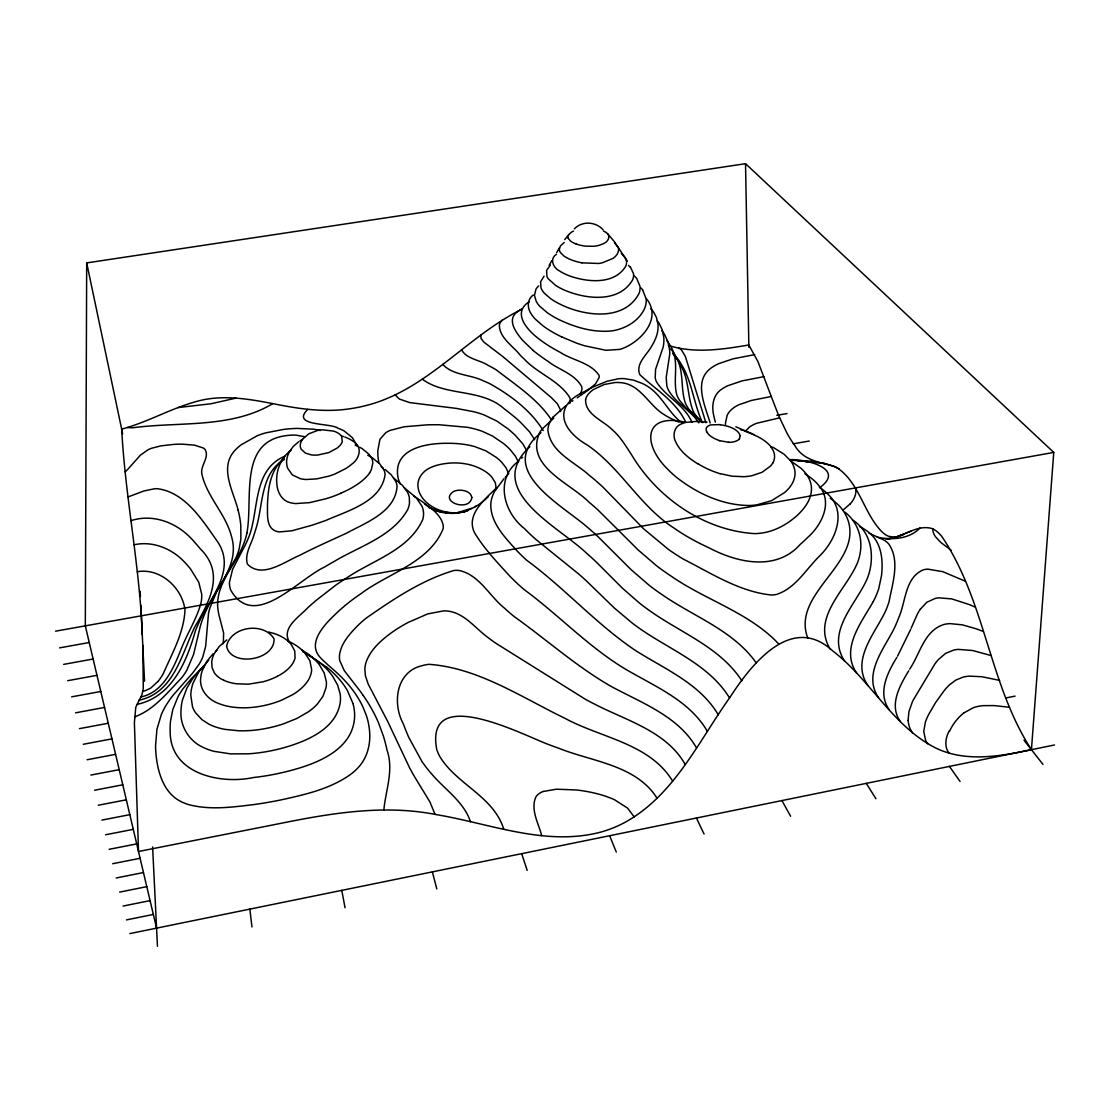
<?xml version="1.0" encoding="UTF-8"?>
<svg xmlns="http://www.w3.org/2000/svg" width="1110" height="1110" viewBox="0 0 1110 1110"><rect width="100%" height="100%" fill="white"/><g stroke="black" fill="none" stroke-linecap="round" stroke-linejoin="round"><path stroke-width="1.5" d="M142.788 645.409L143.287 688.477L141.927 694.804L135.781 707.25L134.393 722.666L138.5 851.495L275.183 824.48C328.019 813.713 382.784 803.931 436.494 814.643C490.703 823.731 546.12 846.833 601.467 831.917A93.406 73.288 -22.7 0 0 624.597 822.566C674.283 795.357 698.578 741.23 730.2 696.997C751.373 664.266 791.694 612.817 832.819 651.015C870.809 680.028 893.092 727.203 937.02 748.653C966.907 762.362 1000.596 756.229 1031.44 749.68L1053.751 452.408L745.532 163.683L86.691 262.903L85.317 625.846L156.565 928.14M496.267 488.553L495.282 482.628L491.91 477.217A75.036 36.144 -6.9 0 0 486.666 472.388C472.166 462.19 452.811 460.803 436.077 465.506A26.071 12.349 -6.4 0 0 430.208 467.796C422.854 471.015 416.958 478.604 418.026 486.929A86.469 41.306 -5.4 0 0 425.477 501.429C434.177 509.989 446.9 513.736 458.916 512.612M585.567 399.683C585.289 414.363 602.328 420.135 611.346 428.918C619.866 435.966 625.54 445.596 631.521 454.725C657.203 497.793 703.726 530.33 754.37 533.619A29.373 14.68 -0.8 0 0 762.404 532.966C774.96 531.024 786.518 524.711 796.037 516.441A123.709 60.148 -2.1 0 0 802.78 509.573A121.143 58.913 -2.1 0 0 805.333 506.257C810.245 499.472 813.089 490.565 810.494 482.337A89.841 43.692 -1.5 0 0 800.712 468.087L791.194 461.302M480.685 335.262L481.116 338.619L483.849 342.088L502.83 356.587L551.24 397.505L557.262 403.665L560.259 409.382A56.346 25.197 -5.3 0 1 560.592 411.491M246.878 533.077C253.469 498.681 237.554 439.754 288.739 435.356A21.742 9.685 -8.8 0 1 296.106 435.148L304.584 436.716M911.199 628.107L917.165 614.538A152.361 80.85 6.2 0 1 920.162 609.404M910.672 629.384L897.574 656.093M949.092 731.212C945.512 737.817 944.097 746.683 948.967 753.052M580.239 394.716L581.89 389.874A46.023 20.091 -4.8 0 0 581.487 386.252C574.383 373.709 558.774 369.824 547.91 361.263A357.17 136.1 -0.8 0 1 533.216 350.538M873.348 601.44C861.388 622.585 840.09 648.712 856.67 673.201M549.159 265.346L551.795 260.67M556.651 252.664L559.329 247.946M909.687 669.136C920.134 653.859 924.144 630.438 944.111 624.444A19.231 10.379 4.1 0 1 950.049 623.626L962.301 624.833L975.51 628.593A148.476 85.276 4 0 1 978.465 629.634L983.335 631.423M896.838 657.398C887.417 672.674 877.233 693.042 889.263 709.789M908.757 670.759C899.78 685.633 888.624 705.127 900.376 721.625M745.434 431.263L748.945 427.489A33.869 15.526 -0.8 0 1 756.576 423.298L779.608 417.86M920.176 609.404L926.753 602.314L935.161 598.443A16.9 8.936 3.6 0 1 938.866 597.846L951.7 598.9L968.753 604.381A173.743 98.915 3 0 1 972.984 606.129L975.038 607.004M568.625 234.765L571.164 232.365A18.648 6.729 -4.2 0 1 573.551 231.088M739.399 438.797L740.259 435.578M302.42 439.38L308.649 433.871L317.349 430.541A15.11 6.715 -8.2 0 1 322.413 429.82L333.624 431.11A28.541 12.751 -8.4 0 1 337.551 432.789A30.678 13.709 -8.4 0 1 341.686 436.521L342.282 441.613A30.65 13.695 -8.4 0 1 337.051 448.149L328.879 452.561L317.835 455.031A16.206 7.284 -8.3 0 1 311.175 454.864L305.333 453.06L301.226 449.272A38.434 17.233 -8 0 1 302.503 439.38L299.991 440.837M564.754 239.607L567.529 236.069M157.87 681.526L151.099 687.77A19.397 10.351 -13.7 0 1 149.767 688.616L145.188 690.684A10.268 5.508 -13.6 0 1 142.885 691.266M553.21 416.999L565.587 405.899M504.051 478.604L494.463 491.591A111.111 54.584 -3.7 0 0 490.759 505.064C490.953 523.531 505.383 537.767 516.858 550.685A429.362 198.579 1.2 0 0 526.542 560.12C564.615 588.078 596.167 624 635.336 650.404C664.654 669.039 699.869 683.566 718.281 714.784M213.065 653.818L207.154 660.922L202.214 670.731A87.343 48.091 -10.7 0 0 200.688 678.085C199.259 689.518 207.931 699.494 218.157 703.296A55.361 30.442 -11.4 0 0 258.186 706.654L263.542 705.683A59.718 32.773 -11.4 0 0 281.496 700.216L292.762 694.624A51.934 28.61 -11.3 0 0 308.15 680.375A55.264 30.4 -11.4 0 0 311.646 669.677L309.898 660.755L304.723 652.819A89.855 49.312 -12.1 0 0 288.142 641.136M502.261 320.221L500.693 322.039A37.379 15.068 -4.8 0 0 499.389 324.495C498.876 337.704 513.25 346.015 520.507 355.533A380.896 146.367 -0.5 0 0 524.017 358.849C537.573 373.598 559.065 380.411 569.763 397.546A53.114 23.477 -5.1 0 1 570.027 402.861M849.885 504.12L843.114 510.059M544.067 276.182L540.598 281.746L540.986 287.823A82.515 31.593 -3.7 0 0 544.33 293.193L550.588 298.632A125.111 47.466 -3.2 0 0 560.716 304.501C584.79 316.308 624.361 321.595 639.082 293.345A98.651 38.309 -4.7 0 0 639.984 286.255L636.696 278.457A65.323 25.28 -4.3 0 0 634.046 275.807M505.23 477.356L507.686 474.886M518.717 461.011C494.671 478.618 503.385 512.196 524.35 528.485A415.029 188.7 1 0 0 535.866 539.418L578.56 573.898A582.098 332.75 -16.1 0 1 586.288 580.808L614.371 608.044L632.131 623.001A316.836 157.634 1.8 0 0 645.298 632.339C674.908 651.847 710.275 666.527 729.547 697.94M208.763 660.159L199.106 671.217L193.057 683.136A113.595 63.45 -10.5 0 0 190.767 695.11L192.502 706.779A81.862 45.593 -11.2 0 0 195.596 712.8L201.84 719.571L208.777 724.081A62.715 34.993 -11.6 0 0 224.9 729.367L238.65 730.768A72.33 40.224 -11.5 0 0 264.194 728.798L269.064 727.827A78.449 43.498 -11.5 0 0 283.438 723.859L296.703 718.545L308.4 711.801A58.067 32.509 -11.4 0 0 317.349 704.073L322.941 696.345L325.979 687.895A73.218 40.82 -11.7 0 0 326.368 681.748L324.148 672.868L319.361 664.765A120.088 66.753 -12.7 0 0 307.276 653.415L302.211 650.21M529.858 446.692C482.933 490.259 559.232 526.972 586.108 552.808A661.532 371.226 -17.1 0 1 597.069 562.839L622.266 588.05L639.457 603.077A326.062 159.202 1.9 0 0 652.389 612.595C683.149 633.824 720.792 648.24 741.841 680.777M533.23 295.038C526.945 299.409 527.097 308.316 531.315 314.047A130.869 51.199 -3.2 0 0 535.436 319.278L542.984 325.827A196.734 75.799 -2.4 0 0 562.021 337.079M550.283 265.207L546.606 270.368L546.925 276.39A66.794 25.225 -3.8 0 0 548.298 278.846L555.638 285.409A100.302 37.629 -3.4 0 0 562.59 289.28C584.207 299.2 618.991 303.835 632.714 279.664A81.946 31.302 -4.6 0 0 633.477 273.601L630.369 266.927M556.429 254.273C549.159 258.838 553.335 268.245 559.815 271.104A78.657 29.137 -3.6 0 0 565.212 274.087A75.924 28.152 -3.7 0 0 569.486 275.89C587.551 282.37 614.663 284.937 625.86 266.025A66.433 24.947 -4.5 0 0 626.415 260.919L625.235 257.659L621.378 253.566M203.963 666.319L191.322 678.626L182.803 689.046A133.02 75.688 -10.8 0 0 177.877 697.038L172.771 709.609L170.468 721.486A194.278 111.902 -9.4 0 0 170.177 730.935C169.566 773.642 219.891 784.756 253.704 777.486A135.489 75.938 -11.6 0 0 271.478 774.863A141.927 79.296 -11.5 0 0 288.808 771.006C316.059 764.027 352.564 750.304 354.576 717.49A130.702 74.647 -12.7 0 0 352.98 703.546M521.644 458.208L522.657 457.292M496.725 487.609C485.237 499.112 465.409 514.568 474.594 532.856C484.335 548.95 497.516 562.687 510.156 576.506A426.004 201.59 1.2 0 0 524.114 589.563C559.371 615.467 589.535 648.087 627.441 670.301C656.301 687.034 690.031 701.242 707.417 731.448M307.761 409.354C290.431 426.642 330.502 422.521 338.175 428.307A57.193 25.669 -8.7 0 1 344.1 430.93L352.356 437.645L357.295 446.053M540.958 432.733C495.129 469.599 561.84 505.008 586.524 526.501A738.386 405.206 -17.9 0 1 597.804 536.449L631.16 569.721L649.558 585.608A332.015 159.049 2 0 0 663.53 595.626C694.915 617.132 733.821 630.896 756.354 663.072M283.966 458.319C272.699 467.685 268.897 482.906 267.926 496.947A774.461 360.278 3.1 0 0 267.454 505.55C267.704 514.124 265.845 527.486 275.988 531.218A13.181 6.369 -9.4 0 0 279.706 531.912L291.986 530.746L311.036 525.502A193.875 85.817 -9.5 0 0 316.003 523.865A213.051 93.448 -9.6 0 0 326.201 520.285C347.874 510.683 381.34 501.831 385.101 474.525A63.325 29.554 -8.5 0 0 384.157 470.473L379.814 463.938L372.904 458.277A102.508 47.98 -9.1 0 0 367.757 455.294M215.465 651.556L216.866 650.349M920.148 527.888C909.048 539.307 892.024 540.168 877.205 537.198M291.056 450.174C282.259 456.751 277.098 467.476 276.695 478.368A180.472 84.249 -6.2 0 0 276.834 483.724C277.32 491.633 281.454 500.374 289.696 502.511A20.563 9.671 -8.9 0 0 295.718 503.565L309.662 502.636L325.993 498.737A79.851 36.477 -8.8 0 0 335.928 495.337L340.936 493.298M553.835 418.137L542.332 428.904A91.728 42.43 -3.3 0 0 539.779 432.345C524.281 466.034 570.346 483.1 588.91 502.081A718.531 385.572 -17 0 1 597.666 509.656L638.333 550.13L656.648 565.836A326.104 153.721 1.9 0 0 670.593 575.757C705.28 600.08 749.181 612.498 778.568 643.786M819.791 487.581C846.333 468.337 804.944 458.971 790.042 459.623M574.383 228.826C582.237 220.751 595.529 221.514 603.035 229.687M964.132 712.773L973.151 707.791A30.109 17.302 6.1 0 1 983.071 705.641L994.033 705.585L1009.531 707.264M586.899 391.122L595.543 383.838L599.15 377.525A30.123 12.987 -4.3 0 0 598.956 375.208C590.284 362.457 572.607 360.5 560.245 352.356A265.692 102.134 -1.7 0 1 538.711 338.772C529.179 331.529 513.958 316.156 525.488 304.626A37.171 14.735 -4.5 0 1 529.234 301.892M488.456 496.517C471.445 513.888 445.249 519.924 425.005 504.273M298.812 441.627L293.165 446.525L289.474 451.673A85.026 38.822 -7.6 0 0 287.74 468.364L292.291 474.886L300.366 478.701A22.172 10.184 -8.5 0 0 306.11 479.492L316.627 478.91L328.796 476.148A44.358 20.16 -8.5 0 0 335.151 473.901L345.696 468.6A54.515 24.67 -8.6 0 0 351.884 464.077C359.071 459.235 362.803 447.649 354.243 442.141A55.999 25.405 -8.6 0 0 348.401 438.519A54.57 24.739 -8.6 0 0 344.794 437.007M226.801 639.873L219.253 646.45L214.355 653.443A62.424 33.883 -10.8 0 0 211.719 662.018L212.065 667.582L214.272 672.715A45.33 24.573 -11.2 0 0 223.804 680.305M585.761 391.941L583.596 393.467M568.681 403.665L569.735 402.93M582.556 394.189L580.433 395.646M571.858 401.445L572.927 400.724M579.365 396.367L577.214 397.824M564.227 242.493L560.425 245.948L559.343 249.223A40.002 14.666 -4 0 0 560.37 252.483L564.046 256.091A57.789 21.132 -3.8 0 0 570.97 259.726L572.122 260.17A46.19 16.955 -3.9 0 0 581.959 262.848M284.451 459.401C261.793 472.263 262.945 501.331 257.409 523.448A504.703 215.312 -16.4 0 1 254.148 534.326C251.526 544.011 244.422 553.723 247.363 564.06C261.988 579.17 284.326 561.729 299.769 555.291C314.976 547.396 330.655 540.487 346.195 533.327C365.759 522.685 395.632 512.001 397.061 486.083A71.262 33.73 -8.5 0 0 395.66 481.24L391.344 474.941L385.045 469.363M522.269 308.677L518.467 310.953A37.296 14.916 -4.6 0 0 514.971 314.005C509.254 320.332 514.069 329.046 518.231 334.776A276.348 107.739 -1.6 0 0 522.768 340.493L533.244 350.524M911.476 531.093L892.537 538.392M521.797 309.274C470.21 334.734 432.623 383.158 377.456 402.167A144.272 134.962 -15 0 1 349.525 408.813C323.884 412.726 297.966 408.716 272.796 403.624C230.755 428.668 180 421.55 133.477 427.683A36.602 15.096 -10.4 0 1 131.577 427.766L127.372 427.503M474.511 506.937L475.926 506.229M284.757 456.252C253.954 469.197 258.616 506.854 250.208 533.23A301.795 135.6 -14.3 0 1 247.1 541.083A326.631 145.715 -14.5 0 1 245.227 545.052L232.587 569.361L229.437 582.389A88.689 45.108 -9.2 0 0 230.658 589.993C254.079 631.174 297.771 579.503 324.633 567.002A280.594 159.368 -5.6 0 1 334.332 561.369C359.779 546.037 392.565 536.754 407.842 509.323A82.265 39.502 -8.6 0 0 409.479 503.316L409.326 497.502A78.102 37.518 -8.5 0 0 407.384 492.021L402.389 485.32L393.578 477.952M471.583 508.311L457.639 512.612A19.522 9.518 -6.4 0 1 451.645 513.042L442.543 512.015L433.857 509.435M128.108 496.933L143.648 491.05L154.401 488.788A16.04 7.257 -11.2 0 1 157.287 488.691C185.453 492.285 202.381 520.382 217.435 541.5C235.181 567.529 214.147 593.683 201.881 616.425A426.809 239.926 -3.4 0 0 195.429 630.758C186.66 661.685 171.939 697.219 136.599 704.475M903.443 534.687L896.089 537.226A39.169 19.342 1.5 0 1 887.806 538.725L885.627 538.961M543.248 791.486L556.512 789.182L576.506 789.973A115.912 77.755 -5.2 0 1 595.21 793.262A92.949 61.73 -4.8 0 1 614.538 799.755L627.511 808.052L634.198 816.904M466.422 511.266L467.768 510.864M235.986 398.115L211.053 403.762L178.155 407.55M1031.44 749.68C988.968 684.329 985.5 600.732 941.613 536.158A69.278 25.225 77.7 0 0 932.553 528.721C916.791 523.712 903.221 537.531 887.653 538.863M465.048 511.641L457.889 513.028A23.726 11.544 -6.3 0 1 451.95 513.389L438.575 511.516M131.077 520.632C154.429 513 179.501 523.851 194.541 542.179A526.265 246.503 -19.3 0 1 200.3 548.853C225.607 573.703 209.013 602.244 194.694 627.108C181.36 654.72 173.743 693.056 138.792 700.257M140.928 696.969C163.558 692.14 173.354 668.373 181.152 649.128C187.16 633.435 196.65 619.158 201.035 602.883A123.959 61.355 -13.6 0 0 201.659 593.947L198.773 582.278L190.476 568.889A302.711 147.117 -16.6 0 0 185.772 563.45C173.132 549.062 153.208 540.528 134.102 544.788M134.629 716.88C154.137 709.831 167.998 691.946 181.943 677.475A124.625 64.255 -14.5 0 0 186.647 670.551L193.556 654.567L200.272 626.373A298.743 163.364 -6 0 1 206.46 609.889C217.06 586.413 240.024 564.546 231.477 536.463A281.274 131.174 -14.9 0 0 230.117 531.843C223.263 511.765 207.14 495.879 202.117 475.108C199.342 466.214 209.804 458 205.211 449.647A23.601 10.351 -10.3 0 0 203.324 448.024L194.514 445.138L182.595 444.18A64.2 28.499 -10.8 0 0 173.965 444.375L160.95 445.845L151.681 448.232A20.327 8.838 -10.6 0 0 148.102 449.73L140.401 455.156L127.803 469.322A106.602 44.872 -12.2 0 1 125.139 471.861M129.842 933.593L1054.5 744.976M126.471 919.899L153.333 914.446M119.644 892.093L146.784 886.654M123.071 906.065L150.072 900.612M1005.563 698.023L1015.067 696.123M116.175 877.982L143.454 872.543M109.127 849.317L136.71 843.891M112.665 863.719L140.096 858.28M105.547 834.775L133.283 829.35M101.94 820.082L129.815 814.657M94.6 790.223L122.78 784.812M98.291 805.236L126.318 799.811M90.867 775.071L119.214 769.66M83.305 744.269L111.957 738.871M87.107 759.753L115.606 754.342M79.448 728.632L108.267 723.248M462.024 512.223L465.187 511.641M75.563 712.828L104.548 707.445M67.668 680.694L96.972 675.324M71.637 696.844L100.774 691.475M63.659 664.377L93.129 659.007M59.607 647.865L89.244 642.524M55.5 631.188L1053.751 452.408M793.275 443.82L809.232 441.045M776.833 415.334L787.059 413.572M894.535 537.046L889.124 536.435A66.697 23.185 79.5 0 1 881.271 531.107C863.053 511.96 859.015 481.06 835.58 466.838C820.831 462.301 803.335 460.83 794.871 445.596A127.539 40.029 81.2 0 1 786.879 432.956L779.026 416.472L771.27 396.506L751.525 400.419L739.08 404.664A41.334 18.606 -1.1 0 0 733.349 408.008A50.505 22.755 -1 0 0 727.092 415.542L725.454 423.077A156.038 69.902 0.7 0 0 725.565 424.45M763.944 376.651L742.035 380.896L727.647 385.781A45.191 19.952 -1.3 0 0 722.194 388.888C712.634 394.605 711.357 406.912 714.021 416.736A380.605 161.769 3.3 0 0 715.367 422.091M754.717 354.617L733.044 358.821L718.85 363.594A52.947 22.866 -1.5 0 0 710.969 368.118C692.959 381.313 705.336 406.121 710.15 423.007M137.293 571.733C160.159 567.626 182.317 587.773 184.968 609.889C184.066 632.45 172.23 653.11 163.364 673.451A96.334 49.922 -14.6 0 1 157.939 681.526M797.84 460.817L813.991 461.136M792.79 460.262L822.135 462.953A49.215 23.698 -0.1 0 1 833.499 466.283L839.063 468.808M805.166 461.649L818.347 462.592A51.657 24.906 0 0 1 825.313 463.689M728.535 442.238L719.641 440.712M706.987 422.175L696.137 421.425L686.105 422.383A16.095 7.354 -2.3 0 0 681.415 423.923C673.95 426.573 672.258 435.966 675.934 442.307A109.737 50.019 -0.8 0 0 680.707 449.744L682.567 451.867A129.412 58.691 -0.5 0 0 697.968 463.897M720.279 424.575L710.788 424.908A7.784 3.552 -1.9 0 0 708.596 425.74L707.306 426.642A14.361 6.563 -1.8 0 0 706.14 429.861L706.543 431.637M685.522 422.313C643.8 412.393 642.079 444.069 667.401 468.906A211.039 95.28 0.4 0 0 677.266 477.924C697.829 493.825 723.165 505.48 749.541 505.494A31.246 15.193 -1 0 0 756.729 504.883L771.575 500.665L784.77 492.424A80.461 38.559 -1.7 0 0 794.635 477.078A78.935 37.823 -1.7 0 0 790.445 460.608M581.987 262.834L598.443 263.472A16.511 6.147 -4 0 0 602.203 262.848L613.025 258.394A42.166 15.568 -4.3 0 0 618.048 252.248A50.144 18.495 -4.4 0 0 618.27 247.558L614.538 242.882M272.796 403.624C247.294 398.684 220.446 394.161 194.999 401.903C169.83 408.979 146.964 422.424 121.67 429.126C125.319 497.96 139.804 565.836 142.274 634.795M268.662 632.048L274.115 633.533M999.652 680.375L981.948 676.739L969.377 676.129A23.879 13.431 5.3 0 0 962.911 677.183L955.918 680.041L949.425 684.898A125.485 71.096 7.5 0 0 944.332 690.434L935.688 702.422L928.543 714.673A167.332 95.862 8.5 0 0 925.435 721.958L923.728 731.393L925.601 740.273A44.442 25.932 5.9 0 0 927.627 743.783M720.224 473.651L732.045 476.19L744.019 476.703A26.668 12.626 -1.3 0 0 752.205 475.635L762.168 472.222L770.465 466.103A48.951 23.046 -1.6 0 0 772.657 463.092M436.244 510.836L437.396 511.183M342.144 436.133L343.489 436.563M991.299 655.594L972.513 650.488L958.318 649.392A20.771 11.447 4.7 0 0 953.754 650.058L945.567 653.388L938.255 659.701A138.001 76.534 7.1 0 0 934.967 663.808L913.502 699.619A253.663 142.829 9.7 0 0 912.198 702.339L908.923 711.607L908.105 720.362M740.481 429.639L742.299 430.236M744.102 430.846L754.148 434.842M868.894 533.05L884.406 540.279A40.543 20.715 1.3 0 1 888.569 543.747C900.474 560.481 892.412 583.361 889.068 601.648A255.577 135.864 -2.9 0 1 885.225 611.749C874.555 634.046 850.787 660.186 867.84 685.508M431.249 508.449L432.539 508.949M752.802 433.982L735.819 426.795M428.793 507.45L430 507.95M676.17 420.967L679.167 422.23M223.804 680.305L226.024 681.235A43.207 23.435 -11.2 0 0 236.388 683.774L248.418 684.19L263.209 681.748A43.456 23.56 -11.3 0 0 277.417 676.295M675.879 420.843L670.523 418.303A101.87 44.442 -1.5 0 1 663.863 414.432C648.434 405.053 640.165 383.699 620.046 382.603A16.969 7.423 -3.6 0 0 614.954 382.534L604.159 384.504L593.545 389.471A44.941 19.883 -3.3 0 0 585.636 399.683M562.021 337.079L576.589 343.129A144.036 56.554 -2.9 0 0 584.803 345.82L605.963 350.302L619.893 349.386A18.426 7.631 -3.7 0 0 621.614 348.859C639.582 342.379 660.672 321.026 648.337 301.268A85.179 34.021 -4.4 0 0 646.422 298.937M965.464 581.279L942.806 571.678L927.807 569.139A12.182 6.285 3 0 0 923.659 569.735C904.747 577.2 905.926 602.106 898.573 618.048A330.197 176.226 -4.2 0 1 893.869 629.079C883.407 649.641 862.734 674.602 878.565 697.732M859.431 526.459L862.553 528.138A60.939 31.149 0.6 0 1 869.671 533.119C879.051 540.861 882.075 553.515 882.089 565.184A283.175 148.893 -3.7 0 1 881.493 575.702L878.787 588.453A229.354 120.685 -2.6 0 1 873.334 601.44M772.629 447.039L784.201 454.337L790.431 460.608M305.264 653.193L306.61 653.97M302.6 651.653L303.89 652.389M307.928 654.747L326.853 667.318M804.889 473.776L809.717 477.009A94.045 46.329 -1.3 0 1 819.208 486.013C833.18 502.622 821.497 525.321 807.525 537.601A235.278 114.427 -3.8 0 1 800.393 544.233C776.306 571.47 737.623 562.909 709.401 548.007A255.397 118.603 1 0 1 673.77 527.916C639.582 505.924 620.615 467.685 587.135 444.916C562.354 430.694 551.42 406.815 584.137 391.733A144.702 66.128 -2.2 0 1 593.253 386.918L606.92 381.299L618.201 378.787A17.774 7.756 -3.5 0 1 624.292 378.621L633.644 380.175L642.537 383.533A75.383 33.605 -4.1 0 1 649.572 387.654C662.684 397.089 668.942 413.017 681.762 422.799M381.285 466.81L383.214 468.059M951.173 550.255L941.044 542.679L935.383 536.602A49.173 24.115 3.3 0 1 932.816 530.275L932.691 528.79M404.428 487.873L416.333 497.877L422.077 506.41A80.947 39.474 -8.4 0 1 422.757 519.549C408.938 550.019 373.57 559.884 347.458 577.408A247.821 140.665 -5.5 0 0 335.817 585.137L316.808 599.872A484.127 294.081 -0.8 0 0 307.942 607.572C299.714 616.577 281.177 627.677 289.197 641.705M606.199 232.489C610.805 235.084 608.71 241.231 604.617 243.021A19.897 7.229 -4.2 0 1 603.424 243.687L598.845 245.393A12.571 4.579 -4.1 0 1 593.559 246.281L585.483 246.143A28.929 10.462 -4 0 1 576.09 243.909M702.755 422.632L689.365 409.812A122.586 53.46 -0.7 0 1 685.342 403.041C680.18 387.889 684.44 370.56 675.726 356.296A188.742 81.363 -5.5 0 0 670.815 348.873M702.283 422.397L686.382 408.397L679.708 400.53A117.785 51.032 -0.9 0 1 676.864 395.063C672.341 378.885 680.236 360.57 670.121 345.474A152.722 64.838 -5 0 0 666.652 340.423M699.772 420.357L698.565 419.039A120.213 52.822 -0.6 0 1 693.098 410.964C687.492 396.797 688.977 380.633 681.582 366.966A246.767 107.989 -6.3 0 0 679.625 363.275A257.936 112.97 -6.4 0 0 675.657 357.212M673.062 353.327L674.741 355.283M607.753 233.974L614.218 241.467L627.289 261.127M672.91 353.715L673.867 354.881M1023.961 740.162L1042.984 764.401M675.532 356.282C691.447 374.583 692.376 399.767 701.742 420.981M685.73 422.258C675.921 401.196 655.857 389.804 639.818 374.653C635.281 363.567 646.852 355.117 651.681 346.112A211.719 85.831 -6 0 0 654.054 341.908L655.899 337.717A168.193 68.542 -5.4 0 0 657.966 324.023L656.44 317.474L653.818 312.423A96.917 39.322 -4.5 0 0 650.765 308.76M949.425 766.413L960.039 781.44M642.676 289.946L646.173 298.965A116.994 46.19 -4.9 0 1 644.577 308.511C639.291 320.263 627.122 327.727 614.871 330.364A20.646 8.353 -3.8 0 1 609.931 331.085C592.365 332.403 574.869 327.173 559.149 319.708A156.094 59.773 -2.9 0 1 547.396 312.784L539.779 306.291A103.23 39.988 -3.5 0 1 536.213 301.351L534.437 295.399L535.95 289.266A43.803 16.983 -4.2 0 1 538.78 285.88M698.828 422.882C690.947 410.506 676.684 403.818 669.094 391.247A105.297 45.371 -1.3 0 1 666.819 385.725L666.208 377.386L669.774 353.896A241.356 101.468 -6.3 0 0 669.594 349.886L668.026 342.074L664.654 334.554A128.802 53.863 -4.7 0 0 661.837 330.655M866.272 783.369L875.929 798.714M844.46 660.936C825.743 631.562 856.06 604.339 867.188 578.768A193.459 100.774 -2.1 0 0 870.226 568.528L870.601 566.488A210.664 109.71 -2.4 0 0 871.17 552.267C870.365 541.43 865.786 530.677 857.378 523.573A73.316 37.338 0.1 0 0 853.201 520.312M829.989 648.92C811.563 617.438 845.681 590.354 857.197 563.478A172.327 88.661 -1.9 0 0 860.305 538.197C858.835 528.707 853.937 519.841 846.666 513.569A82.57 41.805 -0.3 0 0 845.057 512.21M807.803 638.208C793.775 600.996 839.84 574.911 848.595 542.152A149.462 75.91 -1.7 0 0 849.691 527.541C848.664 518.759 843.905 509.865 837.134 503.801A89.73 45.108 -0.7 0 0 830.266 498.404M692.002 422.369C684.745 405.122 666.277 397.269 656.607 382.048A82.861 35.534 -1.8 0 1 655.205 377.886L655.552 369.394L663.183 347.083A203.99 84.443 -5.9 0 0 663.822 337.62L662.254 329.795L659.229 323.523A111.028 45.732 -4.6 0 0 657.314 320.929M781.939 800.574L790.611 816.252M696.567 747.987C677.891 715.423 640.484 702.672 609.293 685.369C575.452 665.611 546.064 639.291 514.207 616.591A345.973 171.384 0.1 0 1 504.717 608.363C489.482 596.264 479.659 575.202 459.471 570.526A13.07 6.854 -6.6 0 0 453.948 570.498C421.828 580.017 392.94 599.4 365.717 618.506A155.275 87.981 -6.2 0 0 357.503 625.832C349.608 633.976 341.103 643.259 339.521 654.969A62.923 34.937 -8.1 0 0 339.771 660.658L344.322 670.704L358.946 689.56A538.267 301.504 -21.1 0 1 363.275 695.512M685.217 764.512C666.569 731.407 627.011 720.806 595.307 704.475A270.41 144.217 0.1 0 1 585.358 699.258L495.518 643.037A251.581 130.453 -1.7 0 1 488.58 637.959C475.441 628.662 464.951 613.289 447.954 611.083A20.23 11.017 -7.1 0 0 443.612 610.875L427.822 613.872L408.105 622.46A138.708 79.753 -6.1 0 0 390.581 633.366C380.633 640.761 370.768 649.586 366.342 661.491A76.063 42.957 -7.3 0 0 364.843 668.914L365.44 675.962L368.229 684.162L387.723 721.5L409.326 767.274A548.493 305.75 3.8 0 0 414.349 776.403L429.875 801.864L435.078 814.393M568.264 238.373L570.471 240.995A36.727 13.237 -4 0 0 576.021 243.936M672.66 781.176C649.794 743.367 601.19 738.011 565.032 718.35C521.644 697.413 478.216 667.845 429.015 664.321A22.727 12.973 -7.7 0 0 422.258 665.639C396.02 671.522 392.052 703.407 403.416 724.081A573.149 313.561 4.1 0 0 408.882 737.623L422.008 761.599A260.156 152.431 -2 0 0 432.206 774.586C445.318 789.904 463.869 801.822 470.473 821.733M657.134 798.34C636.294 764.957 592.199 761.71 558.594 748.182A303.502 163.711 -0.9 0 1 546.828 743.853C520.146 733.474 424.422 684.065 436.757 749.583A115.495 69.639 -4.9 0 0 440.032 756.909C457.029 784.673 493.7 796.397 503.787 829.267M534.645 439.713L529.581 431.846L520.507 422.3A466.686 221.431 -12.5 0 0 514.776 417.152L507.187 411.047A267.108 124.597 -9.3 0 0 504.578 409.146C481.809 388.098 445.332 396.672 422.3 379.12M696.414 818.028L704.073 834.026M526.529 450.202L522.56 443.528L515.595 435.675A266.081 126.207 -9.4 0 0 507.478 428.474L496.642 420.954L484.085 414.946A93.85 43.096 -6.8 0 0 473.665 411.699L456.21 408.383L409.784 402.611L399.322 399.031L395.229 394.924M705.891 422.716L685.369 356.463L681.609 350.136A35.464 14.971 -3.1 0 0 678.959 348.11M400.183 483.974L399.045 481.143A130.023 61.147 -5 0 1 397.449 472.458C396.867 447.816 427.6 443.265 446.511 443.292A62.784 29.609 -6.6 0 1 458.361 443.709A61.05 28.763 -6.6 0 1 474.858 446.636L485.958 450.896L496.392 457.473A121.212 57.997 -7.4 0 1 501.887 462.481L506.118 467.921L508.727 473.831M442.779 364.371C452.866 375.624 470.876 374.334 483.821 381.091A130.522 58.233 -7.2 0 1 489.746 383.658C510.378 395.118 530.719 410.353 543.22 430.555M609.654 835.719L616.272 852.064M518.287 461.829L515.428 456.196L510.184 449.647A179.182 85.276 -8.2 0 0 503.607 443.57L492.396 435.952L481.906 431.179A79.06 36.81 -6.7 0 0 467.31 427.294L439.255 424.769A131.882 62.84 -7.1 0 0 427.128 424.852L404.248 426.767L390.359 430.319A21.645 9.768 -7 0 0 385.739 432.72L379.925 439.324L377.816 450.618A321.22 147.117 -2.2 0 0 378.024 457.167L378.76 462.787M551.448 419.885C537.864 399.267 515.872 385.114 496.558 370.074A181.124 79.892 -7.8 0 0 488.303 365.467C479.978 359.848 466.727 359.265 461.594 349.858M771.27 396.506L757.963 361.666L748.834 344.988C725.954 348.817 702.422 352.564 679.334 348.193A121.85 106.768 -43.3 0 1 668.414 345.515M541.722 835.663C538.558 823.398 530.205 809.537 535.908 796.855A15.429 9.851 -5 0 1 543.22 791.458M521.658 853.673L527.181 870.365M352.994 703.546L347.444 690.642A203.518 115.593 -14.4 0 0 326.826 667.332M238.137 510.17C233.211 490.578 218.184 466.45 236.236 449.05A71.54 32.315 -8.7 0 1 241.023 444.902L257.007 435.841A43.998 19.647 -8.9 0 1 265.928 432.817L283.452 429.431A69.181 31.274 -9 0 1 297.091 428.404L313.589 429.181A45.163 20.216 -8.8 0 1 320.277 430.527M432.373 871.891L436.799 888.93M86.691 262.903L122.641 433.746M383.866 809.967C385.614 790.223 394.036 770.271 387.002 750.096A477.855 269.133 -20 0 0 383.352 735.944L378.399 722.513A470.279 265.706 -19.9 0 0 363.261 695.512M341.783 890.359L345.057 907.786M249.861 909.118L251.956 926.905M140.165 591.352L140.415 596.542M140.831 605.172L144.536 681.165M152.611 846.972L157.453 946.317M745.532 163.683L748.875 347.263M413.877 496.156A376.9 192.682 -13.5 0 1 421.8 501.345C429.945 507.603 440.171 513.722 442.973 524.295A55.292 27.459 -7.7 0 1 443.154 528.679C429.376 562.825 388.347 573.038 360.916 593.711A210.137 119.325 -5.6 0 0 344.946 605.644A232.67 133.061 -5.2 0 0 333.361 616.189C322.871 626.331 306.873 644.272 320.818 658.077C327.769 665.348 335.955 671.3 342.865 678.598A298.798 170.621 -16.4 0 1 348.165 684.384A279.831 159.909 -16 0 1 362.776 706.612L366.314 715.367A200.438 115.426 -14.3 0 1 369.394 729.423C371.073 743.076 367.646 757.783 357.906 767.87A59.468 35.312 -11.2 0 1 351.19 773.961C330.433 789.085 304.653 794.704 280.011 800.116A246.253 133.672 -11.3 0 1 254.689 804.472C233.044 807.095 210.525 810.314 189.061 804.722A56.527 33.245 -13.4 0 1 180.542 801.337C165.515 793.733 159.16 776.459 156.801 760.794A302.406 177.614 -7.2 0 1 155.566 745.864L156.926 729.27L161.352 714.521A144.12 82.778 -11 0 1 166.736 704.226L170.177 699.106A166.819 96.514 -10.5 0 1 173.021 695.346L192.793 672.868L199.259 663.974A100.566 52.184 -13.9 0 0 202.728 657.162L205.655 646.284L208.5 613.483A187.937 99.761 -8 0 1 209.887 607.975L216.353 592.351L236.055 557.608A188.367 88.356 -13.2 0 0 239.15 548.95L240.884 538.766L240.801 525.543A490.87 216.27 -17.1 0 0 238.123 510.17M246.892 533.064A240.287 110.334 -13.7 0 1 240.953 550.199C231.532 569.763 213.758 588.466 218.351 611.846A240.426 125.583 -6.6 0 0 218.878 614.704L223.637 633.13L223.346 642.704A51.337 26.89 -12.6 0 1 222.999 643.828M308.33 655.025A152.764 85.872 -13.3 0 1 332.931 676.753L337.551 684.953L340.146 693.806A96.057 54.223 -12 0 1 340.326 701.825C336.76 728.313 308.219 740.537 285.589 747.224A103.161 57.595 -11.5 0 1 272.158 750.568L267.663 751.442A95.737 53.641 -11.6 0 1 248.432 753.815L230.422 753.857L214.008 751.331A66.239 37.532 -12 0 1 202.852 747.238C189.366 741.078 180.278 726.703 180.944 711.829A146.034 82.778 -10.1 0 1 182.47 699.966L186.896 688.089L192.377 679.112A111.111 62.451 -10.9 0 1 203.74 666.597M277.403 676.281A41.028 22.269 -11.3 0 0 295.08 657.8L294.719 650.932L291.403 644.702A62.507 33.855 -11.7 0 0 274.142 633.505M369.699 472.915A73.607 33.716 -8.7 0 1 340.784 493.201M369.505 472.902A63.215 29.04 -8.6 0 0 371.406 469.53L372.835 462.898A54.765 25.197 -8.5 0 0 371.808 458.555L369.089 454.365L362.443 448.856A78.13 35.992 -8.9 0 0 359.695 447.261M355.144 445.11A78.13 35.992 -8.9 0 1 356.74 445.804M819.36 487.207A93.753 46.703 -1 0 1 827.713 494.033C847.485 511.918 835.566 540.639 819.305 556.263C805.86 569.499 795.398 588.342 776.598 594.405A14.943 7.95 0 0 1 771.436 595.015C739.51 591.783 711.219 573.26 683.219 559.052A303.03 141.22 1.6 0 1 668.414 549.394L643.62 528.818L603.16 487.332A602.106 315.046 -14.4 0 0 589.368 475.371C574.689 461.94 550.74 452.575 547.938 430.486A79.878 36.394 -3.3 0 1 553.168 416.985M640.803 287.809A74.967 29.484 -4.3 0 1 642.676 289.946M770.964 447.122A57.651 27.139 -1.7 0 1 772.837 463.106M754.037 434.898A73.343 34.66 -2 0 1 771.27 447.066M720.085 473.748A94.183 43.276 -0.9 0 1 698.162 463.827M628.496 265.415A53.96 20.535 -4.2 0 1 629.953 266.997M719.71 440.67A34.993 15.956 -1.5 0 1 706.723 431.61M739.524 438.811A10.573 4.87 -1.6 0 1 728.507 442.335M720.14 424.769A29.096 13.431 -1.9 0 1 739.995 435.606M603.354 230.963A25.405 9.185 -4.2 0 1 606.032 232.531M568.292 238.359A25.558 9.227 -4.1 0 1 568.611 234.765M949.549 731.31A117.147 67.752 8.1 0 1 963.979 712.703M912.531 733.072A60.62 35.034 5.7 0 1 908.202 720.376M855.838 489.357A66.989 32.481 -0.3 0 1 849.969 504.134M471.819 497.46C469.932 512.459 438.103 501.859 453.685 491.425A8.117 3.927 -6.3 0 1 459.54 490.19C464.327 490.12 471.015 491.938 471.819 497.46M226.579 646.131C230.852 667.526 275.141 660.464 274.031 638.847C263.902 621.697 230.866 626.262 226.579 646.131"/></g></svg>
